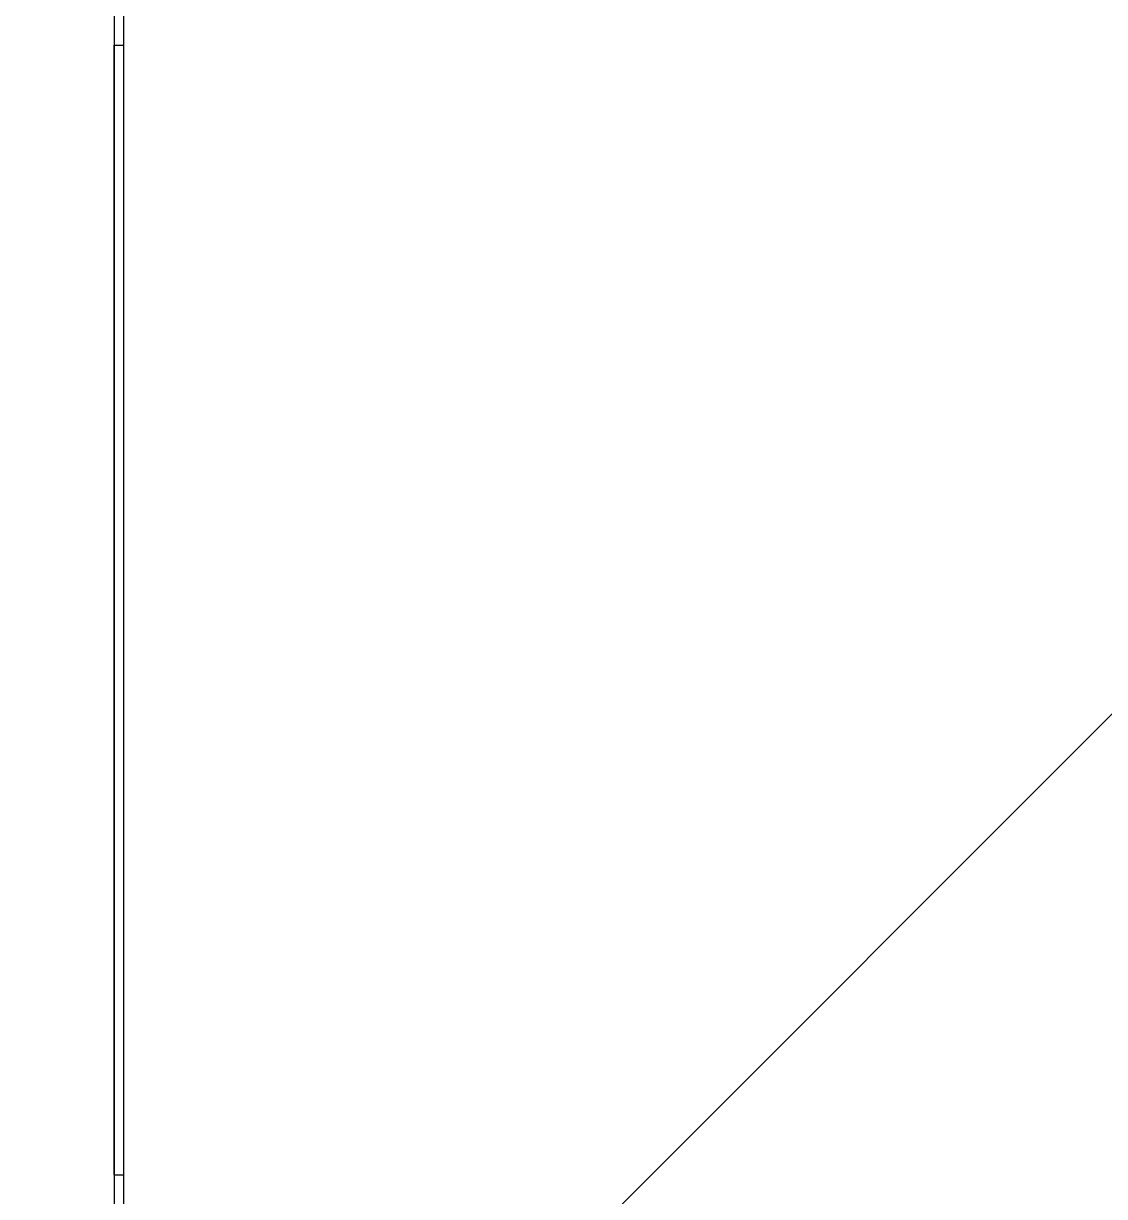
# Model space of a CAD drawing. Header units: millimetres. Extents: x 732 to 1037, y 127 to 299.
# Drawn here: x 734.37956 to 734.41552, y 283.09803 to 283.13703 of the extents above; entities that cross this region are included whole.
import ezdxf

# ---------------------------------------------------------------- set-up
doc = ezdxf.new("R2010")
doc.units = ezdxf.units.MM
doc.layers.add('I-ARQ', color=8, linetype='Continuous')

# ---------------------------------------------------------------- blocks, each defined once
blk = doc.blocks.new('A$C4CA24491')
at = {"layer": 'I-ARQ', "color": 2}
blk.add_line((0.000001, 8.00363), (11.041889, 19.045519), dxfattribs=at)

msp = doc.modelspace()

# ---------------------------------------------------------------- linework, layer by layer
at = {"layer": 'I-ARQ'}
msp.add_line((734.382584, 283.80253), (734.382584, 282.580206), dxfattribs=at)
for points in [[(734.382897, 283.135247), (734.382897, 283.135247), (734.382897, 283.137717), (734.382897, 283.137717)], [(734.382584, 283.11753), (734.382584, 283.11753), (734.382584, 283.136315), (734.382584, 283.136315)], [(734.382584, 283.136315), (734.382584, 283.136315), (734.382897, 283.136315), (734.382897, 283.136315)], [(734.382897, 283.097342), (734.382897, 283.097342), (734.382897, 283.135247), (734.382897, 283.135247)], [(734.382584, 283.13327), (734.382584, 283.13327), (734.382584, 283.125007), (734.382584, 283.125007)], [(734.382584, 283.098746), (734.382584, 283.098746), (734.382584, 283.11753), (734.382584, 283.11753)], [(734.382584, 283.098746), (734.382584, 283.098746), (734.382897, 283.098746), (734.382897, 283.098746)]]:
    msp.add_open_spline(points, degree=3, dxfattribs=at)
msp.add_open_spline([(734.382584, 283.110055), (734.382584, 283.110052), (734.382584, 283.110053), (734.382584, 283.110053), (734.382584, 283.110053), (734.382584, 283.110053), (734.382584, 283.110053), (734.382584, 283.110053), (734.382584, 283.110053), (734.382584, 283.110053), (734.382584, 283.110053), (734.382584, 283.110053), (734.382584, 283.110053), (734.382584, 283.110053), (734.382584, 283.110053), (734.382584, 283.110053), (734.382584, 283.110053), (734.382584, 283.110053), (734.382584, 283.110053), (734.382584, 283.110053), (734.382584, 283.110053), (734.382584, 283.110053), (734.382584, 283.110053), (734.382584, 283.110053), (734.382584, 283.110053), (734.382584, 283.110053), (734.382584, 283.110055), (734.382584, 283.110055), (734.382584, 283.110055), (734.382584, 283.110055), (734.382584, 283.110055), (734.382584, 283.110055), (734.382584, 283.110055), (734.382584, 283.110055), (734.382584, 283.110055), (734.382584, 283.110055)], degree=3, knots=[0, 0, 0, 0, 0.111111, 0.111111, 0.111111, 0.111111, 0.222222, 0.222222, 0.222222, 0.222222, 0.333333, 0.333333, 0.333333, 0.333333, 0.444444, 0.444444, 0.444444, 0.444444, 0.555556, 0.555556, 0.555556, 0.555556, 0.666667, 0.666667, 0.666667, 0.666667, 0.777778, 0.777778, 0.777778, 0.777778, 0.888889, 0.888889, 0.888889, 0.888889, 1, 1, 1, 1], dxfattribs=at)

# ---------------------------------------------------------------- block references
msp.add_blockref('A$C4CA24491', (733.632583, 274.327261))

doc.saveas('drawing.dxf')
